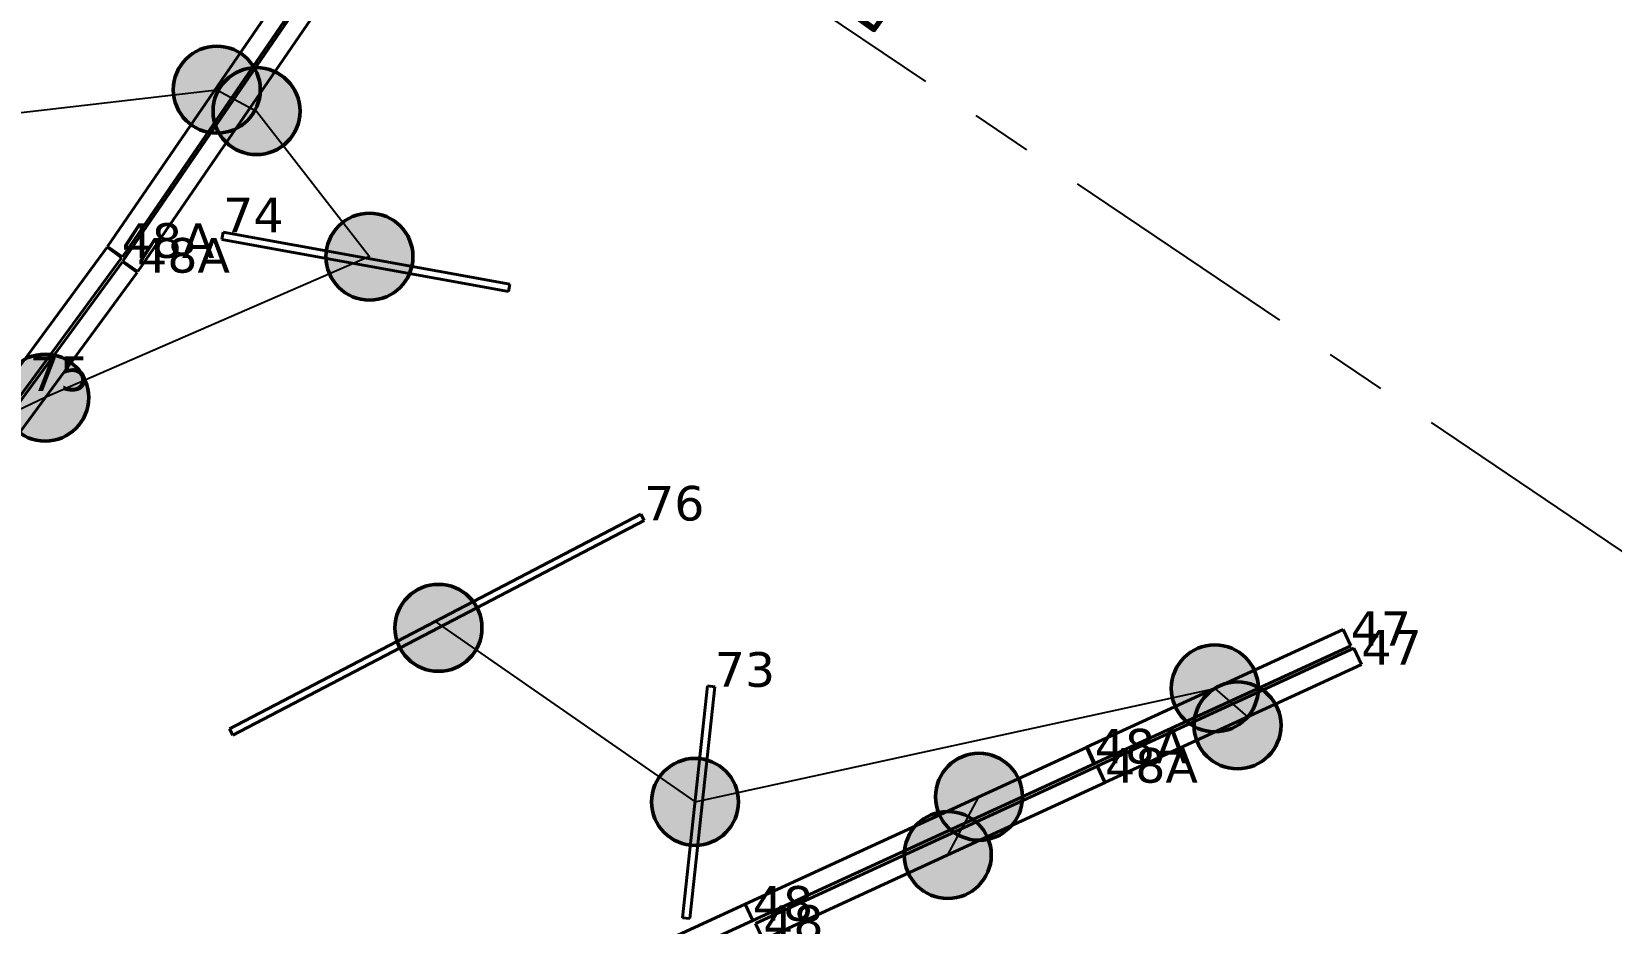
# Model space of a CAD drawing. Header units: millimetres. Extents: x -243740 to 150609, y -473655 to -165121.
# Drawn here: x 56825 to 65045, y -338377 to -333735 of the extents above; entities that cross this region are included whole.
import ezdxf

# ---------------------------------------------------------------- set-up
doc = ezdxf.new("R2010")
doc.units = ezdxf.units.MM
doc.linetypes.add('Линия сетки', pattern=[22.225, 12.7, -3.175, 3.175, -3.175])
doc.layers.add('_Гр.ЩД-1C.10.4.I7.7', color=6, linetype='Continuous')
doc.layers.add('_Гр.ЩД-1C.10.4.I7.8', color=6, linetype='Continuous')
for name, color, linetype, lineweight in [('_освещение_dali', 3, 'Continuous', 50), ('DALLI', 6, 'TRAY', 30), ('DLX_FL1_LUM 122', 1, 'Continuous', 40), ('DLX_FL1_LUM 222', 5, 'Continuous', 40), ('DLX_LUM 12', 5, 'Continuous', 40), ('DLX_LUM 14', 5, 'Continuous', 40), ('DLX_LUM 4', 5, 'Continuous', 40), ('DLX_LUM 6', 5, 'Continuous', 40)]:
    doc.layers.add(name, color=color, linetype=linetype, lineweight=lineweight)
doc.layers.add('сВЕтильники', color=7, linetype='Continuous', lineweight=40, true_color=0x600080)
doc.styles.add('ELine', font='txt.shx')
doc.styles.add('ISOCPEUR_1', font='isocpeur.ttf', dxfattribs={"height": 200})
doc.styles.add('TableTextStyle', font='')
doc.styles.get('TableTextStyle').set_extended_font_data('VERDANA.TTF')
doc.linetypes.add('TRAY', pattern='A,12.119257,["_",ELine,S=4.5,R=90,X=0,Y=-1.555839],0.750382,["_",ELine,S=4.5,R=0,X=0,Y=-0.805849],1.314849,["_",ELine,S=4.5,R=0,X=0,Y=-0.805849],2.250029,["_",ELine,S=4.5,R=90,X=0,Y=-1.555839],13.565483', length=30)
doc.linetypes.add('Truba', pattern='A,3e-05,[4,MSH_7,S=1,R=0,X=0,Y=0],-3.022072', length=3.022102)

# ---------------------------------------------------------------- blocks, each defined once
blk = doc.blocks.new('A$C0249faeb')
at = {"layer": 'DALLI', "color": 0, "linetype": 'Линия сетки', "lineweight": -3, "ltscale": 100}
blk.add_lwpolyline([(-50931.7, -49471.4), (-66828.3, -73039.2), (-92811.2, -55513.5), (-76914.5, -31945.8)], close=True, dxfattribs=at)
blk = doc.blocks.new('dgdg')
at = {"layer": 'сВЕтильники', "style": 'ISOCPEUR_1'}
blk.add_text('В12.6А', height=300, rotation=54.29719, dxfattribs=at).set_placement((295830.8, 63667.1, 21000))
blk = doc.blocks.new('A$Caabd1818')
at = {"layer": 'DLX_FL1_LUM 122'}
for points in [[(52088.2, 61087, 0), (53247.5, 62664.9, 0)], [(53247.5, 62664.9, 0), (52088.2, 61087, 0)], [(53247.5, 62664.9, 0), (52088.2, 61087, 0)], [(52088.2, 61087, 0), (53247.5, 62664.9, 0)], [(53247.5, 62664.9, 0), (53247.5, 62664.9, 0)], [(53247.5, 62664.9, 0), (53323.3, 62609.3, 0)], [(53323.3, 62609.3, 0), (53247.5, 62664.9, 0)], [(53247.5, 62664.9, 0), (53247.5, 62664.9, 0)], [(53323.3, 62609.3, 0), (53247.5, 62664.9, 0)], [(53247.5, 62664.9, 0), (53323.3, 62609.3, 0)], [(53323.3, 62609.3, 0), (52164, 61031.3, 0)], [(52164, 61031.3, 0), (53323.3, 62609.3, 0)], [(52164, 61031.3, 0), (53323.3, 62609.3, 0)], [(53323.3, 62609.3, 0), (52164, 61031.3, 0)], [(52168.8, 61010.2, 0), (53328, 62588.1, 0)], [(53328, 62588.1, 0), (52168.8, 61010.2, 0)], [(53328, 62588.1, 0), (52168.8, 61010.2, 0)], [(52168.8, 61010.2, 0), (53328, 62588.1, 0)], [(53323.3, 62609.3, 0), (53323.3, 62609.3, 0)], [(53323.3, 62609.3, 0), (53323.3, 62609.3, 0)], [(53328, 62588.1, 0), (53328, 62588.1, 0)], [(53328, 62588.1, 0), (53403.8, 62532.5, 0)], [(53403.8, 62532.5, 0), (53328, 62588.1, 0)], [(53328, 62588.1, 0), (53328, 62588.1, 0)], [(53403.8, 62532.5, 0), (53328, 62588.1, 0)], [(53328, 62588.1, 0), (53403.8, 62532.5, 0)], [(53403.8, 62532.5, 0), (52244.5, 60954.5, 0)], [(52244.5, 60954.5, 0), (53403.8, 62532.5, 0)], [(52244.5, 60954.5, 0), (53403.8, 62532.5, 0)], [(53403.8, 62532.5, 0), (52244.5, 60954.5, 0)], [(53403.8, 62532.5, 0), (53403.8, 62532.5, 0)], [(53403.8, 62532.5, 0), (53403.8, 62532.5, 0)], [(56568.3, 59244.6, 0), (58347.2, 60062.9, 0)], [(58347.2, 60062.9, 0), (56568.3, 59244.6, 0)], [(58347.2, 60062.9, 0), (56568.3, 59244.6, 0)], [(56568.3, 59244.6, 0), (58347.2, 60062.9, 0)], [(58347.2, 60062.9, 0), (58347.2, 60062.9, 0)], [(58347.2, 60062.9, 0), (58386.4, 59977.5, 0)], [(58386.4, 59977.5, 0), (58347.2, 60062.9, 0)], [(58347.2, 60062.9, 0), (58347.2, 60062.9, 0)], [(58386.4, 59977.5, 0), (58347.2, 60062.9, 0)], [(58347.2, 60062.9, 0), (58386.4, 59977.5, 0)], [(58386.4, 59977.5, 0), (56607.6, 59159.2, 0)], [(56607.6, 59159.2, 0), (58386.4, 59977.5, 0)], [(56607.6, 59159.2, 0), (58386.4, 59977.5, 0)], [(58386.4, 59977.5, 0), (56607.6, 59159.2, 0)], [(56622.3, 59144.7, 0), (58401.1, 59963, 0)], [(58401.1, 59963, 0), (56622.3, 59144.7, 0)], [(58401.1, 59963, 0), (56622.3, 59144.7, 0)], [(56622.3, 59144.7, 0), (58401.1, 59963, 0)], [(58386.4, 59977.5, 0), (58386.4, 59977.5, 0)], [(58386.4, 59977.5, 0), (58386.4, 59977.5, 0)], [(58401.1, 59963, 0), (58401.1, 59963, 0)], [(58401.1, 59963, 0), (58440.4, 59877.6, 0)], [(58440.4, 59877.6, 0), (58401.1, 59963, 0)], [(58401.1, 59963, 0), (58401.1, 59963, 0)], [(58440.4, 59877.6, 0), (58401.1, 59963, 0)], [(58401.1, 59963, 0), (58440.4, 59877.6, 0)], [(58440.4, 59877.6, 0), (56661.6, 59059.3, 0)], [(56661.6, 59059.3, 0), (58440.4, 59877.6, 0)], [(56661.6, 59059.3, 0), (58440.4, 59877.6, 0)], [(58440.4, 59877.6, 0), (56661.6, 59059.3, 0)], [(58440.4, 59877.6, 0), (58440.4, 59877.6, 0)], [(58440.4, 59877.6, 0), (58440.4, 59877.6, 0)], [(56607.6, 59159.2, 0), (56568.3, 59244.6, 0)], [(56568.3, 59244.6, 0), (56568.3, 59244.6, 0)], [(56568.3, 59244.6, 0), (56607.6, 59159.2, 0)], [(56568.3, 59244.6, 0), (56568.3, 59244.6, 0)], [(56568.3, 59244.6, 0), (56607.6, 59159.2, 0)], [(56607.6, 59159.2, 0), (56568.3, 59244.6, 0)], [(56607.6, 59159.2, 0), (56607.6, 59159.2, 0)], [(56607.6, 59159.2, 0), (56607.6, 59159.2, 0)], [(56661.6, 59059.3, 0), (56622.3, 59144.7, 0)], [(56622.3, 59144.7, 0), (56622.3, 59144.7, 0)], [(56622.3, 59144.7, 0), (56661.6, 59059.3, 0)], [(56622.3, 59144.7, 0), (56622.3, 59144.7, 0)], [(56622.3, 59144.7, 0), (56661.6, 59059.3, 0)], [(56661.6, 59059.3, 0), (56622.3, 59144.7, 0)]]:
    blk.add_polyline3d(points, dxfattribs=at)
at = {"layer": 'DLX_FL1_LUM 222'}
for points in [[(53249.9, 62668.5, 0), (54356.5, 64283.8, 0)], [(54356.5, 64283.8, 0), (53249.9, 62668.5, 0)], [(54356.5, 64283.8, 0), (53249.9, 62668.5, 0)], [(53249.9, 62668.5, 0), (54356.5, 64283.8, 0)], [(54434, 64230.7, 0), (53327.4, 62615.4, 0)], [(53327.4, 62615.4, 0), (54434, 64230.7, 0)], [(53327.4, 62615.4, 0), (54434, 64230.7, 0)], [(54434, 64230.7, 0), (53327.4, 62615.4, 0)], [(53330.4, 62591.7, 0), (54437, 64207, 0)], [(54437, 64207, 0), (53330.4, 62591.7, 0)], [(54437, 64207, 0), (53330.4, 62591.7, 0)], [(53330.4, 62591.7, 0), (54437, 64207, 0)], [(54514.5, 64153.9, 0), (53408, 62538.5, 0)], [(53408, 62538.5, 0), (54514.5, 64153.9, 0)], [(53408, 62538.5, 0), (54514.5, 64153.9, 0)], [(54514.5, 64153.9, 0), (53408, 62538.5, 0)], [(53327.4, 62615.4, 0), (53249.9, 62668.5, 0)], [(53249.9, 62668.5, 0), (53249.9, 62668.5, 0)], [(53249.9, 62668.5, 0), (53327.4, 62615.4, 0)], [(53249.9, 62668.5, 0), (53249.9, 62668.5, 0)], [(53249.9, 62668.5, 0), (53327.4, 62615.4, 0)], [(53327.4, 62615.4, 0), (53249.9, 62668.5, 0)], [(53327.4, 62615.4, 0), (53327.4, 62615.4, 0)], [(53327.4, 62615.4, 0), (53327.4, 62615.4, 0)], [(53408, 62538.5, 0), (53330.4, 62591.7, 0)], [(53330.4, 62591.7, 0), (53330.4, 62591.7, 0)], [(53330.4, 62591.7, 0), (53408, 62538.5, 0)], [(53330.4, 62591.7, 0), (53330.4, 62591.7, 0)], [(53330.4, 62591.7, 0), (53408, 62538.5, 0)], [(53408, 62538.5, 0), (53330.4, 62591.7, 0)], [(53408, 62538.5, 0), (53408, 62538.5, 0)], [(53408, 62538.5, 0), (53408, 62538.5, 0)], [(54789.4, 58426.3, 0), (56568.3, 59244.6, 0)], [(56568.3, 59244.6, 0), (54789.4, 58426.3, 0)], [(56568.3, 59244.6, 0), (54789.4, 58426.3, 0)], [(54789.4, 58426.3, 0), (56568.3, 59244.6, 0)], [(56568.3, 59244.6, 0), (56568.3, 59244.6, 0)], [(56568.3, 59244.6, 0), (56607.5, 59159.2, 0)], [(56607.5, 59159.2, 0), (56568.3, 59244.6, 0)], [(56568.3, 59244.6, 0), (56568.3, 59244.6, 0)], [(56607.5, 59159.2, 0), (56568.3, 59244.6, 0)], [(56568.3, 59244.6, 0), (56607.5, 59159.2, 0)], [(56607.5, 59159.2, 0), (54828.7, 58340.9, 0)], [(54828.7, 58340.9, 0), (56607.5, 59159.2, 0)], [(54828.7, 58340.9, 0), (56607.5, 59159.2, 0)], [(56607.5, 59159.2, 0), (54828.7, 58340.9, 0)], [(56607.5, 59159.2, 0), (56607.5, 59159.2, 0)], [(56607.5, 59159.2, 0), (56607.5, 59159.2, 0)]]:
    blk.add_polyline3d(points, dxfattribs=at)
at = {"layer": 'DLX_LUM 12'}
for points in [[(53845.1, 62705.1, 0), (53851.9, 62742.5, 0)], [(53851.9, 62742.5, 0), (53845.1, 62705.1, 0)], [(53851.9, 62742.5, 0), (53845.1, 62705.1, 0)], [(53845.1, 62705.1, 0), (53851.9, 62742.5, 0)], [(53851.9, 62742.5, 0), (53851.9, 62742.5, 0)], [(53851.9, 62742.5, 0), (55343.4, 62471.4, 0)], [(55343.4, 62471.4, 0), (53851.9, 62742.5, 0)], [(53851.9, 62742.5, 0), (53851.9, 62742.5, 0)], [(55343.4, 62471.4, 0), (53851.9, 62742.5, 0)], [(53851.9, 62742.5, 0), (55343.4, 62471.4, 0)], [(55336.7, 62434, 0), (53845.1, 62705.1, 0)], [(53845.1, 62705.1, 0), (53845.1, 62705.1, 0)], [(53845.1, 62705.1, 0), (55336.7, 62434, 0)], [(53845.1, 62705.1, 0), (53845.1, 62705.1, 0)], [(53845.1, 62705.1, 0), (55336.7, 62434, 0)], [(55336.7, 62434, 0), (53845.1, 62705.1, 0)], [(55343.4, 62471.4, 0), (55336.7, 62434, 0)], [(55336.7, 62434, 0), (55343.4, 62471.4, 0)], [(55336.7, 62434, 0), (55343.4, 62471.4, 0)], [(55343.4, 62471.4, 0), (55336.7, 62434, 0)], [(55336.7, 62434, 0), (55336.7, 62434, 0)], [(55336.7, 62434, 0), (55336.7, 62434, 0)], [(55343.4, 62471.4, 0), (55343.4, 62471.4, 0)], [(55343.4, 62471.4, 0), (55343.4, 62471.4, 0)]]:
    blk.add_polyline3d(points, dxfattribs=at)
at = {"layer": 'DLX_LUM 14'}
for points in [[(53884.4, 60158.4, 0), (56024.2, 61275.8, 0)], [(56024.2, 61275.8, 0), (53884.4, 60158.4, 0)], [(56024.2, 61275.8, 0), (53884.4, 60158.4, 0)], [(53884.4, 60158.4, 0), (56024.2, 61275.8, 0)], [(56041.8, 61242.1, 0), (53902, 60124.7, 0)], [(53902, 60124.7, 0), (56041.8, 61242.1, 0)], [(53902, 60124.7, 0), (56041.8, 61242.1, 0)], [(56041.8, 61242.1, 0), (53902, 60124.7, 0)], [(56024.2, 61275.8, 0), (56024.2, 61275.8, 0)], [(56024.2, 61275.8, 0), (56041.8, 61242.1, 0)], [(56041.8, 61242.1, 0), (56024.2, 61275.8, 0)], [(56024.2, 61275.8, 0), (56024.2, 61275.8, 0)], [(56041.8, 61242.1, 0), (56024.2, 61275.8, 0)], [(56024.2, 61275.8, 0), (56041.8, 61242.1, 0)], [(56041.8, 61242.1, 0), (56041.8, 61242.1, 0)], [(56041.8, 61242.1, 0), (56041.8, 61242.1, 0)], [(53902, 60124.7, 0), (53884.4, 60158.4, 0)], [(53884.4, 60158.4, 0), (53884.4, 60158.4, 0)], [(53884.4, 60158.4, 0), (53902, 60124.7, 0)], [(53884.4, 60158.4, 0), (53884.4, 60158.4, 0)], [(53884.4, 60158.4, 0), (53902, 60124.7, 0)], [(53902, 60124.7, 0), (53884.4, 60158.4, 0)], [(53902, 60124.7, 0), (53902, 60124.7, 0)], [(53902, 60124.7, 0), (53902, 60124.7, 0)]]:
    blk.add_polyline3d(points, dxfattribs=at)
at = {"layer": 'DLX_LUM 4'}
for points in [[(58343.3, 60061.4, 0), (59679.1, 60675.1, 0)], [(59679.1, 60675.1, 0), (58343.3, 60061.4, 0)], [(59679.1, 60675.1, 0), (58343.3, 60061.4, 0)], [(58343.3, 60061.4, 0), (59679.1, 60675.1, 0)], [(59679.1, 60675.1, 0), (59679.1, 60675.1, 0)], [(59679.1, 60675.1, 0), (59718.4, 60589.6, 0)], [(59718.4, 60589.6, 0), (59679.1, 60675.1, 0)], [(59679.1, 60675.1, 0), (59679.1, 60675.1, 0)], [(59718.4, 60589.6, 0), (59679.1, 60675.1, 0)], [(59679.1, 60675.1, 0), (59718.4, 60589.6, 0)], [(59718.4, 60589.6, 0), (58382.6, 59976, 0)], [(58382.6, 59976, 0), (59718.4, 60589.6, 0)], [(58382.6, 59976, 0), (59718.4, 60589.6, 0)], [(59718.4, 60589.6, 0), (58382.6, 59976, 0)], [(59718.4, 60589.6, 0), (59718.4, 60589.6, 0)], [(59718.4, 60589.6, 0), (59718.4, 60589.6, 0)], [(58399.2, 59963.5, 0), (59734.9, 60577.1, 0)], [(59734.9, 60577.1, 0), (58399.2, 59963.5, 0)], [(59734.9, 60577.1, 0), (58399.2, 59963.5, 0)], [(58399.2, 59963.5, 0), (59734.9, 60577.1, 0)], [(59734.9, 60577.1, 0), (59734.9, 60577.1, 0)], [(59734.9, 60577.1, 0), (59774.2, 60491.7, 0)], [(59774.2, 60491.7, 0), (59734.9, 60577.1, 0)], [(59734.9, 60577.1, 0), (59734.9, 60577.1, 0)], [(59774.2, 60491.7, 0), (59734.9, 60577.1, 0)], [(59734.9, 60577.1, 0), (59774.2, 60491.7, 0)], [(59774.2, 60491.7, 0), (58438.4, 59878, 0)], [(58438.4, 59878, 0), (59774.2, 60491.7, 0)], [(58438.4, 59878, 0), (59774.2, 60491.7, 0)], [(59774.2, 60491.7, 0), (58438.4, 59878, 0)], [(59774.2, 60491.7, 0), (59774.2, 60491.7, 0)], [(59774.2, 60491.7, 0), (59774.2, 60491.7, 0)], [(58382.6, 59976, 0), (58343.3, 60061.4, 0)], [(58343.3, 60061.4, 0), (58343.3, 60061.4, 0)], [(58343.3, 60061.4, 0), (58382.6, 59976, 0)], [(58343.3, 60061.4, 0), (58343.3, 60061.4, 0)], [(58343.3, 60061.4, 0), (58382.6, 59976, 0)], [(58382.6, 59976, 0), (58343.3, 60061.4, 0)], [(58382.6, 59976, 0), (58382.6, 59976, 0)], [(58382.6, 59976, 0), (58382.6, 59976, 0)], [(58438.4, 59878, 0), (58399.2, 59963.5, 0)], [(58399.2, 59963.5, 0), (58399.2, 59963.5, 0)], [(58399.2, 59963.5, 0), (58438.4, 59878, 0)], [(58399.2, 59963.5, 0), (58399.2, 59963.5, 0)], [(58399.2, 59963.5, 0), (58438.4, 59878, 0)], [(58438.4, 59878, 0), (58399.2, 59963.5, 0)], [(58438.4, 59878, 0), (58438.4, 59878, 0)], [(58438.4, 59878, 0), (58438.4, 59878, 0)]]:
    blk.add_polyline3d(points, dxfattribs=at)
at = {"layer": 'DLX_LUM 6'}
for points in [[(56242.2, 59173.6, 0), (56371.6, 60380.7, 0)], [(56371.6, 60380.7, 0), (56242.2, 59173.6, 0)], [(56371.6, 60380.7, 0), (56242.2, 59173.6, 0)], [(56242.2, 59173.6, 0), (56371.6, 60380.7, 0)], [(56409.3, 60376.7, 0), (56280, 59169.6, 0)], [(56280, 59169.6, 0), (56409.3, 60376.7, 0)], [(56280, 59169.6, 0), (56409.3, 60376.7, 0)], [(56409.3, 60376.7, 0), (56280, 59169.6, 0)], [(56371.6, 60380.7, 0), (56371.6, 60380.7, 0)], [(56371.6, 60380.7, 0), (56409.3, 60376.7, 0)], [(56409.3, 60376.7, 0), (56371.6, 60380.7, 0)], [(56371.6, 60380.7, 0), (56371.6, 60380.7, 0)], [(56409.3, 60376.7, 0), (56371.6, 60380.7, 0)], [(56371.6, 60380.7, 0), (56409.3, 60376.7, 0)], [(56409.3, 60376.7, 0), (56409.3, 60376.7, 0)], [(56409.3, 60376.7, 0), (56409.3, 60376.7, 0)], [(56242.2, 59173.6, 0), (56242.2, 59173.6, 0)], [(56280, 59169.6, 0), (56242.2, 59173.6, 0)], [(56242.2, 59173.6, 0), (56242.2, 59173.6, 0)], [(56242.2, 59173.6, 0), (56280, 59169.6, 0)], [(56242.2, 59173.6, 0), (56280, 59169.6, 0)], [(56280, 59169.6, 0), (56242.2, 59173.6, 0)], [(56280, 59169.6, 0), (56280, 59169.6, 0)], [(56280, 59169.6, 0), (56280, 59169.6, 0)]]:
    blk.add_polyline3d(points, dxfattribs=at)
blk = doc.blocks.new('A$Cab2378fa')
at = {"lineweight": 25}
h = blk.add_hatch(color=0, dxfattribs=at)
h.paths.add_polyline_path([(162.3, -156.8, 0.442338), (147.8, 177.8), (0, 0)])
h.paths.add_polyline_path([(-141.6, -170.3), (0, 0), (-163.2, 157.6, 0.430096)])
at = {"lineweight": 25, "true_color": 0xfff5f5}
h = blk.add_hatch(color=7, dxfattribs=at)
h.dxf.hatch_style = 1
h.paths.add_polyline_path([(0, 0), (-141.6, -170.3, 0.174923), (3, -222.4, 0.197808), (162.3, -156.8)])
h.paths.add_polyline_path([(-163.2, 157.6), (0, 0), (147.8, 177.8, 0.175398), (3, 230.2, 0.209014)])
blk.add_circle((3, 3.9), 226.3)

msp = doc.modelspace()

# ---------------------------------------------------------------- linework, layer by layer
at = {"layer": '_Гр.ЩД-1C.10.4.I7.7', "ltscale": 100}
msp.add_lwpolyline([(58924, -336804.7), (60276.6, -337744.6), (62980.9, -337153.5), (63151.6, -337302.2), (61591.5, -338020.8), (61753.8, -337717.9), (59648.5, -338686.4), (59648.5, -338914.6), (59578, -340559.3), (58356, -342074.1), (57000.5, -343591.5), (53338.5, -346865)], dxfattribs=at)
at = {"layer": '_Гр.ЩД-1C.10.4.I7.8', "ltscale": 100}
msp.add_lwpolyline([(55122.1, -334346), (57788, -334037.2), (57994.8, -334148.8), (58582.4, -334906.3), (56895.3, -335640.1), (56507.2, -335823.3)], dxfattribs=at)

# ---------------------------------------------------------------- block references
at = {"layer": '_освещение_dali', "color": 5, "ltscale": 100}
for p in [(57785, -334041.1), (57991.9, -334152.7), (58579.5, -334910.3), (58938.6, -336842.3), (62977.9, -337157.5), (63096.4, -337350.3), (60273.6, -337748.5)]:
    msp.add_blockref('A$Cab2378fa', p, dxfattribs=at)
at = {"layer": '_освещение_dali', "color": 1, "ltscale": 100}
for p in [(56892.4, -335644), (61750.9, -337721.8), (61588.5, -338024.7)]:
    msp.add_blockref('A$Cab2378fa', p, dxfattribs=at)
at = {"layer": 'Defpoints', "color": 3, "ltscale": 100}
msp.add_blockref('A$C0249faeb', (143045.2, -270897.9), dxfattribs=at)
at = {"layer": 'Defpoints', "linetype": 'Truba'}
msp.add_blockref('dgdg', (-234640, -397437.2), dxfattribs=at)
at = {"layer": 'Defpoints', "linetype": 'Truba', "ltscale": 100}
msp.add_blockref('A$Caabd1818', (3969.7, -397521.8), dxfattribs=at)

# ---------------------------------------------------------------- texts
at = {"layer": '_освещение_dali', "color": 9, "true_color": 0xbcb7d9, "style": 'TableTextStyle'}
for s, p in [('74', (57821.6, -334779.3)), ('48А', (57292.9, -334912.5)), ('48А', (57373.5, -334989.3)), ('75', (56813.6, -335605.6))]:
    msp.add_text(s, height=180, dxfattribs=at).set_placement(p)
at = {"layer": '_освещение_dali', "color": 151, "true_color": 0x94b7dc, "style": 'TableTextStyle'}
for s, p in [('76', (60011.5, -336279.7)), ('47', (63688, -336932.1)), ('47', (63743.8, -337030.1)), ('73', (60379, -337145.1)), ('48А', (62356.1, -337544.3)), ('48А', (62410.1, -337644.2)), ('48', (60577.2, -338362.6)), ('48', (60631.2, -338462.5))]:
    msp.add_text(s, height=180, dxfattribs=at).set_placement(p)

doc.saveas('drawing.dxf')
